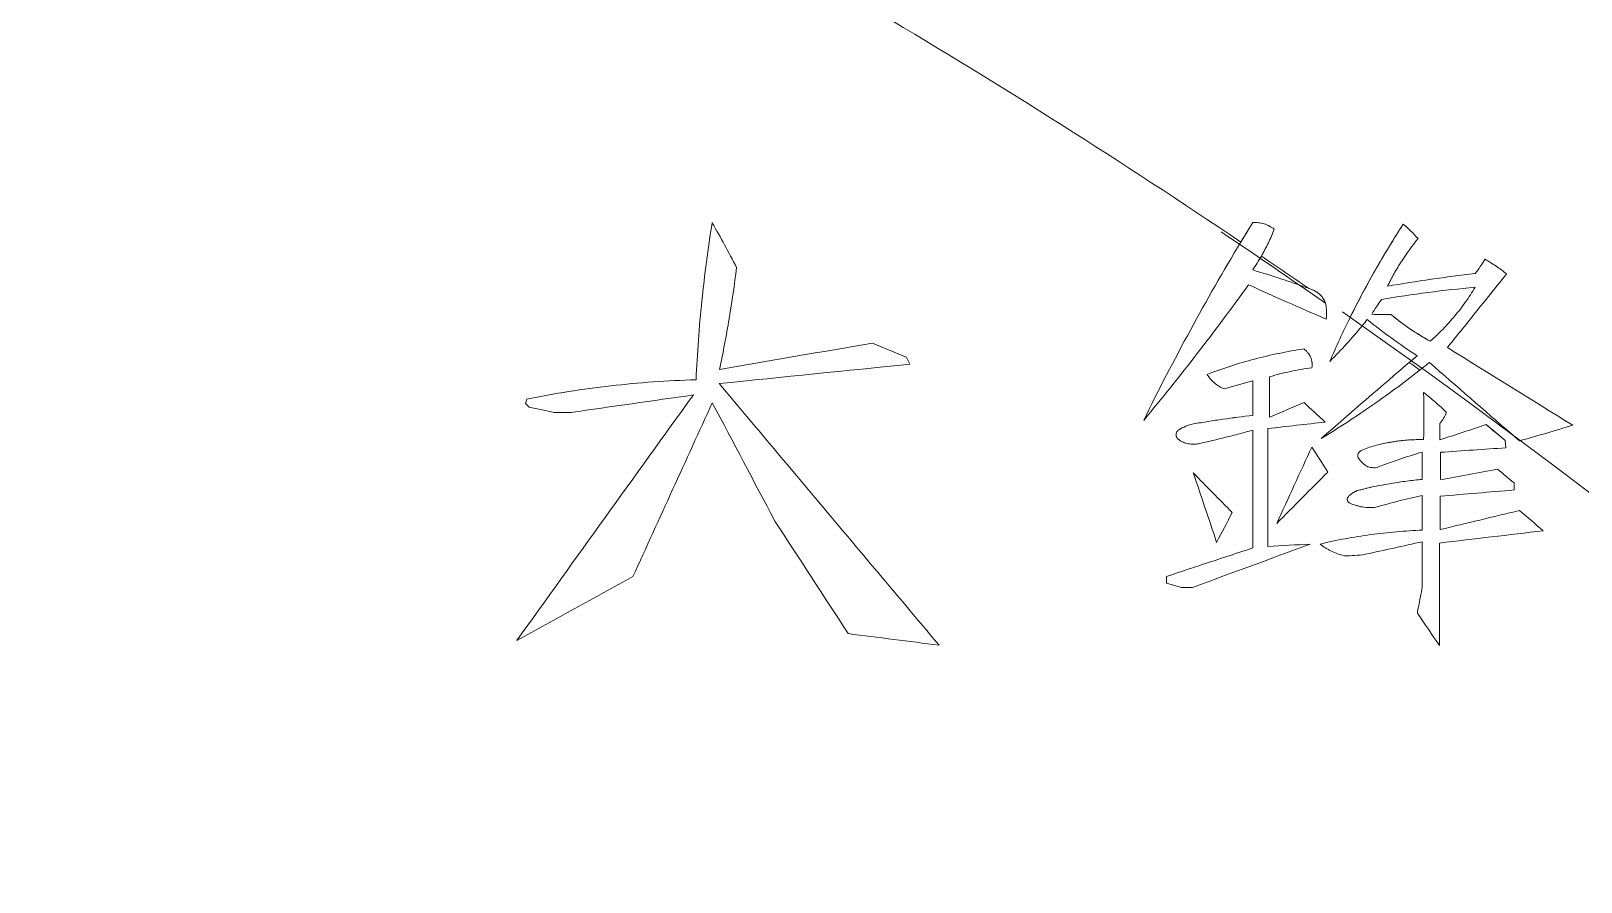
# Model space of a CAD drawing. Header units: millimetres. Extents: x 4664 to 8864, y -38 to 2932.
# Drawn here: x 6622.43 to 6638.24, y 794.1 to 802.77 of the extents above; entities that cross this region are included whole.
import ezdxf

# ---------------------------------------------------------------- set-up
doc = ezdxf.new("R2010")
doc.units = ezdxf.units.MM

msp = doc.modelspace()

# ---------------------------------------------------------------- linework, layer by layer
at = {"lineweight": 5}
for p, q in [((6631.355, 799.448), (6631.012, 799.59)), ((6631.394, 799.375), (6631.355, 799.449)), ((6634.89, 799.205), (6634.89, 798.853)), ((6635.061, 798.834), (6635.061, 799.247)), ((6627.488, 799.019), (6627.477, 798.976)), ((6627.477, 798.976), (6627.513, 798.938)), ((6634.89, 798.703), (6634.89, 797.502)), ((6635.045, 797.517), (6635.045, 798.719)), ((6636.799, 798.77), (6636.799, 798.604)), ((6637.464, 798.596), (6637.47, 798.523)), ((6636.618, 798.2), (6636.618, 798.479)), ((6636.804, 798.477), (6636.805, 798.198)), ((6636.618, 797.683), (6636.618, 798.038)), ((6636.802, 798.029), (6636.802, 797.689)), ((6637.554, 798.166), (6637.554, 798.093)), ((6636.618, 797.104), (6636.618, 797.565)), ((6636.794, 797.552), (6636.794, 796.508)), ((6634.01, 797.211), (6634.01, 797.141)), ((6634.01, 797.141), (6634.162, 797.099))]:
    msp.add_line(p, q, dxfattribs=at)
for radius, start, end in [(93.511, 36.15958, 86.73036), (92.36, 37.11429, 84.05174), (89.114, 2.73527, 80.78997), (88.156, 2.73527, 80.78997), (74.075, 55.97736, 59.34277), (74.049, 55.15536, 56.14986), (74.075, 55.33158, 55.78131), (74.075, 3.29067, 55.00395), (74.049, 54.24135, 54.34454)]:
    msp.add_arc((6593.322, 739.226), radius, start, end, dxfattribs=at)
for points, knots in [([(6629.378, 800.818), (6629.357, 800.685), (6629.338, 800.553), (6629.303, 800.287), (6629.287, 800.154), (6629.26, 799.887), (6629.248, 799.753), (6629.228, 799.485), (6629.22, 799.351), (6629.214, 799.216)], [0, 0, 0, 0, 0.25, 0.25, 0.5, 0.5, 0.75, 0.75, 1, 1, 1, 1]), ([(6629.378, 800.818), (6629.336, 800.553), (6629.301, 800.288), (6629.26, 799.887), (6629.248, 799.753), (6629.228, 799.485), (6629.22, 799.351), (6629.214, 799.216)], [0, 0, 0, 0, 0.5, 0.5, 0.75, 0.75, 1, 1, 1, 1]), ([(6629.627, 800.362), (6629.588, 800.439), (6629.547, 800.515), (6629.464, 800.667), (6629.422, 800.743), (6629.378, 800.818)], [0, 0, 0, 0, 0.5, 0.5, 1, 1, 1, 1]), ([(6634.89, 800.819), (6634.909, 800.821), (6634.928, 800.82), (6634.958, 800.817), (6634.967, 800.815), (6634.986, 800.811), (6634.996, 800.809), (6635.014, 800.803), (6635.024, 800.8), (6635.037, 800.794), (6635.042, 800.793), (6635.049, 800.789), (6635.051, 800.788), (6635.055, 800.786), (6635.066, 800.781), (6635.086, 800.769), (6635.102, 800.758), (6635.11, 800.752)], [0, 0, 0, 0, 0.25, 0.25, 0.375, 0.375, 0.5, 0.5, 0.625, 0.625, 0.6875, 0.6875, 0.71875, 0.71875, 0.75, 0.875, 1, 1, 1, 1]), ([(6635.11, 800.752), (6635.091, 800.705), (6635.071, 800.658), (6635.027, 800.567), (6635.003, 800.522), (6634.978, 800.478)], [0, 0, 0, 0, 0.5, 0.5, 1, 1, 1, 1]), ([(6635.872, 799.829), (6635.955, 799.999), (6636.043, 800.165), (6636.228, 800.489), (6636.324, 800.648), (6636.424, 800.803)], [0, 0, 0, 0, 0.5, 0.5, 1, 1, 1, 1]), ([(6635.883, 799.853), (6635.965, 800.018), (6636.052, 800.18), (6636.232, 800.497), (6636.326, 800.651), (6636.424, 800.803)], [0, 0, 0, 0, 0.5, 0.5, 1, 1, 1, 1]), ([(6636.424, 800.803), (6636.451, 800.78), (6636.477, 800.756), (6636.527, 800.707), (6636.552, 800.682), (6636.575, 800.656)], [0, 0, 0, 0, 0.5, 0.5, 1, 1, 1, 1]), ([(6633.778, 798.802), (6633.93, 799.113), (6634.089, 799.42), (6634.419, 800.026), (6634.591, 800.325), (6634.768, 800.62)], [0, 0, 0, 0, 0.5, 0.5, 1, 1, 1, 1]), ([(6636.575, 800.656), (6636.515, 800.582), (6636.458, 800.504), (6636.38, 800.382), (6636.355, 800.341), (6636.307, 800.256), (6636.285, 800.214), (6636.263, 800.17)], [0, 0, 0, 0, 0.5, 0.5, 0.75, 0.75, 1, 1, 1, 1]), ([(6637.156, 800.3), (6637.175, 800.322), (6637.193, 800.346), (6637.227, 800.395), (6637.243, 800.42), (6637.258, 800.445)], [0, 0, 0, 0, 0.5, 0.5, 1, 1, 1, 1]), ([(6637.258, 800.445), (6637.297, 800.423), (6637.334, 800.4), (6637.407, 800.35), (6637.443, 800.323), (6637.477, 800.296)], [0, 0, 0, 0, 0.5, 0.5, 1, 1, 1, 1]), ([(6629.453, 799.321), (6629.49, 799.493), (6629.523, 799.666), (6629.581, 800.013), (6629.606, 800.187), (6629.627, 800.362)], [0, 0, 0, 0, 0.5, 0.5, 1, 1, 1, 1]), ([(6634.89, 800.336), (6634.985, 800.308), (6635.08, 800.278), (6635.27, 800.216), (6635.364, 800.183), (6635.458, 800.149)], [0, 0, 0, 0, 0.5, 0.5, 1, 1, 1, 1]), ([(6636.263, 800.17), (6636.412, 800.196), (6636.56, 800.219), (6636.784, 800.252), (6636.858, 800.262), (6637.007, 800.282), (6637.082, 800.291), (6637.156, 800.3)], [0, 0, 0, 0, 0.5, 0.5, 0.75, 0.75, 1, 1, 1, 1]), ([(6637.477, 800.296), (6637.378, 800.172), (6637.278, 800.047), (6637.077, 799.797), (6636.976, 799.671), (6636.875, 799.545)], [0, 0, 0, 0, 0.5, 0.5, 1, 1, 1, 1]), ([(6634.847, 800.185), (6634.677, 799.949), (6634.503, 799.716), (6634.147, 799.255), (6633.964, 799.027), (6633.778, 798.802)], [0, 0, 0, 0, 0.5, 0.5, 1, 1, 1, 1]), ([(6635.492, 800.137), (6635.504, 800.132), (6635.515, 800.127), (6635.532, 800.118), (6635.537, 800.115), (6635.545, 800.11), (6635.547, 800.108), (6635.553, 800.104), (6635.555, 800.102), (6635.568, 800.093), (6635.577, 800.084), (6635.593, 800.066), (6635.601, 800.056), (6635.608, 800.045)], [0, 0, 0, 0, 0.25, 0.25, 0.375, 0.375, 0.4375, 0.4375, 0.5, 0.5, 0.75, 0.75, 1, 1, 1, 1]), ([(6635.492, 800.137), (6635.508, 800.131), (6635.525, 800.123), (6635.541, 800.112), (6635.545, 800.11), (6635.547, 800.109), (6635.552, 800.105), (6635.555, 800.102), (6635.565, 800.094), (6635.571, 800.089), (6635.583, 800.077), (6635.589, 800.071), (6635.597, 800.061), (6635.599, 800.057), (6635.604, 800.05), (6635.607, 800.047), (6635.613, 800.036), (6635.617, 800.029), (6635.624, 800.014), (6635.628, 800.006), (6635.63, 799.998)], [0, 0, 0, 0, 0.25, 0.28125, 0.28125, 0.3125, 0.3125, 0.375, 0.375, 0.5, 0.5, 0.625, 0.625, 0.6875, 0.6875, 0.75, 0.75, 0.875, 0.875, 1, 1, 1, 1]), ([(6637.156, 800.159), (6636.996, 800.145), (6636.837, 800.128), (6636.519, 800.086), (6636.36, 800.062), (6636.202, 800.034)], [0, 0, 0, 0, 0.5, 0.5, 1, 1, 1, 1]), ([(6636.699, 799.61), (6636.744, 799.65), (6636.81, 799.712), (6636.871, 799.777), (6636.912, 799.822), (6636.931, 799.844), (6636.989, 799.913), (6637.025, 799.961), (6637.094, 800.058), (6637.126, 800.108), (6637.156, 800.159)], [0, 0, 0, 0, 0.25, 0.375, 0.375, 0.5, 0.5, 0.75, 0.75, 1, 1, 1, 1]), ([(6635.608, 800.045), (6635.612, 800.039), (6635.616, 800.032), (6635.623, 800.018), (6635.626, 800.011), (6635.631, 799.997), (6635.633, 799.989), (6635.637, 799.974), (6635.638, 799.967), (6635.639, 799.959)], [0, 0, 0, 0, 0.25, 0.25, 0.5, 0.5, 0.75, 0.75, 1, 1, 1, 1]), ([(6635.63, 799.998), (6635.632, 799.992), (6635.634, 799.985), (6635.637, 799.973), (6635.638, 799.966), (6635.639, 799.959)], [0, 0, 0, 0, 0.5, 0.5, 1, 1, 1, 1]), ([(6636.202, 800.034), (6636.185, 800.01), (6636.168, 799.986), (6636.135, 799.936), (6636.119, 799.911), (6636.103, 799.886)], [0, 0, 0, 0, 0.5, 0.5, 1, 1, 1, 1]), ([(6636.006, 799.767), (6635.953, 799.704), (6635.9, 799.642), (6635.79, 799.521), (6635.733, 799.462), (6635.676, 799.404)], [0, 0, 0, 0, 0.5, 0.5, 1, 1, 1, 1]), ([(6636.565, 799.461), (6636.478, 799.519), (6636.392, 799.578), (6636.223, 799.701), (6636.139, 799.765), (6636.057, 799.83)], [0, 0, 0, 0, 0.5, 0.5, 1, 1, 1, 1]), ([(6636.103, 799.886), (6636.136, 799.882), (6636.168, 799.881), (6636.233, 799.88), (6636.266, 799.881), (6636.298, 799.883)], [0, 0, 0, 0, 0.5, 0.5, 1, 1, 1, 1]), ([(6636.298, 799.883), (6636.36, 799.832), (6636.425, 799.783), (6636.525, 799.714), (6636.559, 799.692), (6636.628, 799.65), (6636.663, 799.63), (6636.699, 799.61)], [0, 0, 0, 0, 0.5, 0.5, 0.75, 0.75, 1, 1, 1, 1]), ([(6636.298, 799.883), (6636.329, 799.857), (6636.361, 799.832), (6636.425, 799.783), (6636.458, 799.76), (6636.559, 799.691), (6636.628, 799.649), (6636.699, 799.61)], [0, 0, 0, 0, 0.25, 0.25, 0.5, 0.5, 1, 1, 1, 1]), ([(6635.411, 799.531), (6635.326, 799.518), (6635.242, 799.503), (6635.075, 799.469), (6634.992, 799.449), (6634.827, 799.406), (6634.746, 799.382), (6634.584, 799.33), (6634.504, 799.301), (6634.425, 799.271)], [0, 0, 0, 0, 0.25, 0.25, 0.5, 0.5, 0.75, 0.75, 1, 1, 1, 1]), ([(6635.492, 799.339), (6635.494, 799.348), (6635.495, 799.357), (6635.495, 799.375), (6635.495, 799.384), (6635.494, 799.395), (6635.494, 799.397), (6635.493, 799.401), (6635.493, 799.404), (6635.491, 799.41), (6635.49, 799.415), (6635.487, 799.428), (6635.484, 799.437), (6635.479, 799.449), (6635.477, 799.453), (6635.474, 799.46), (6635.473, 799.462), (6635.47, 799.466), (6635.469, 799.468), (6635.463, 799.478), (6635.458, 799.485), (6635.446, 799.5), (6635.44, 799.506), (6635.426, 799.519), (6635.419, 799.525), (6635.411, 799.531)], [0, 0, 0, 0, 0.125, 0.125, 0.25, 0.25, 0.28125, 0.28125, 0.3125, 0.3125, 0.375, 0.375, 0.5, 0.5, 0.5625, 0.5625, 0.59375, 0.59375, 0.625, 0.625, 0.75, 0.75, 0.875, 0.875, 1, 1, 1, 1]), ([(6635.061, 799.247), (6635.131, 799.268), (6635.202, 799.286), (6635.31, 799.309), (6635.346, 799.316), (6635.419, 799.329), (6635.456, 799.334), (6635.492, 799.339)], [0, 0, 0, 0, 0.5, 0.5, 0.75, 0.75, 1, 1, 1, 1]), ([(6636.615, 799.332), (6636.452, 799.203), (6636.285, 799.079), (6635.943, 798.841), (6635.768, 798.727), (6635.589, 798.618)], [0, 0, 0, 0, 0.5, 0.5, 1, 1, 1, 1]), ([(6629.214, 799.216), (6629.068, 799.212), (6628.923, 799.205), (6628.633, 799.185), (6628.489, 799.171), (6628.057, 799.122), (6627.771, 799.077), (6627.488, 799.019)], [0, 0, 0, 0, 0.25, 0.25, 0.5, 0.5, 1, 1, 1, 1]), ([(6629.214, 799.216), (6628.923, 799.208), (6628.633, 799.188), (6628.201, 799.138), (6628.058, 799.119), (6627.772, 799.074), (6627.629, 799.048), (6627.488, 799.019)], [0, 0, 0, 0, 0.5, 0.5, 0.75, 0.75, 1, 1, 1, 1]), ([(6634.425, 799.271), (6634.435, 799.254), (6634.446, 799.239), (6634.465, 799.217), (6634.471, 799.21), (6634.485, 799.196), (6634.492, 799.19), (6634.514, 799.171), (6634.53, 799.16), (6634.563, 799.14), (6634.58, 799.131), (6634.598, 799.124)], [0, 0, 0, 0, 0.25, 0.25, 0.375, 0.375, 0.5, 0.5, 0.75, 0.75, 1, 1, 1, 1]), ([(6629.187, 799.062), (6628.887, 798.646), (6628.587, 798.229), (6627.987, 797.394), (6627.687, 796.976), (6627.387, 796.558)], [0, 0, 0, 0, 0.5, 0.5, 1, 1, 1, 1]), ([(6636.632, 799.087), (6636.673, 799.055), (6636.713, 799.022), (6636.791, 798.954), (6636.829, 798.919), (6636.866, 798.883)], [0, 0, 0, 0, 0.5, 0.5, 1, 1, 1, 1]), ([(6627.513, 798.938), (6627.534, 798.933), (6627.555, 798.929), (6627.607, 798.917), (6627.638, 798.911), (6627.701, 798.897), (6627.732, 798.89), (6627.763, 798.884)], [0, 0, 0, 0, 0.25, 0.25, 0.625, 0.625, 1, 1, 1, 1]), ([(6627.763, 798.884), (6627.778, 798.884), (6627.792, 798.883), (6627.828, 798.883), (6627.85, 798.883), (6627.894, 798.883), (6627.915, 798.883), (6627.937, 798.883)], [0, 0, 0, 0, 0.25, 0.25, 0.625, 0.625, 1, 1, 1, 1]), ([(6634.89, 798.853), (6634.788, 798.842), (6634.687, 798.829), (6634.485, 798.8), (6634.384, 798.784), (6634.284, 798.766)], [0, 0, 0, 0, 0.5, 0.5, 1, 1, 1, 1]), ([(6634.89, 798.853), (6634.788, 798.842), (6634.687, 798.829), (6634.536, 798.807), (6634.485, 798.8), (6634.385, 798.783), (6634.334, 798.775), (6634.284, 798.766)], [0, 0, 0, 0, 0.5, 0.5, 0.75, 0.75, 1, 1, 1, 1]), ([(6634.137, 798.705), (6634.132, 798.703), (6634.129, 798.7), (6634.124, 798.695), (6634.122, 798.693), (6634.119, 798.689), (6634.118, 798.687), (6634.114, 798.681), (6634.112, 798.676), (6634.111, 798.671), (6634.11, 798.67), (6634.11, 798.667), (6634.11, 798.666), (6634.109, 798.662), (6634.109, 798.66), (6634.109, 798.655), (6634.109, 798.653), (6634.109, 798.648), (6634.11, 798.645), (6634.111, 798.641), (6634.111, 798.638), (6634.113, 798.635), (6634.113, 798.634), (6634.114, 798.631), (6634.115, 798.63), (6634.116, 798.627), (6634.118, 798.625), (6634.12, 798.621), (6634.122, 798.619), (6634.125, 798.615), (6634.127, 798.613), (6634.131, 798.61), (6634.133, 798.608), (6634.135, 798.606)], [0, 0, 0, 0, 0.125, 0.125, 0.1875, 0.1875, 0.25, 0.25, 0.375, 0.375, 0.40625, 0.40625, 0.4375, 0.4375, 0.5, 0.5, 0.5625, 0.5625, 0.625, 0.625, 0.6875, 0.6875, 0.71875, 0.71875, 0.75, 0.75, 0.8125, 0.8125, 0.875, 0.875, 0.9375, 0.9375, 1, 1, 1, 1]), ([(6634.284, 798.766), (6634.258, 798.76), (6634.232, 798.752), (6634.183, 798.732), (6634.159, 798.72), (6634.137, 798.705)], [0, 0, 0, 0, 0.5, 0.5, 1, 1, 1, 1]), ([(6634.34, 798.565), (6634.432, 798.585), (6634.525, 798.607), (6634.662, 798.641), (6634.708, 798.653), (6634.799, 798.678), (6634.844, 798.69), (6634.89, 798.703)], [0, 0, 0, 0, 0.5, 0.5, 0.75, 0.75, 1, 1, 1, 1]), ([(6637.27, 798.759), (6637.294, 798.739), (6637.318, 798.718), (6637.367, 798.677), (6637.391, 798.657), (6637.432, 798.623), (6637.448, 798.609), (6637.464, 798.596)], [0, 0, 0, 0, 0.375, 0.375, 0.75, 0.75, 1, 1, 1, 1]), ([(6634.135, 798.606), (6634.142, 798.601), (6634.15, 798.596), (6634.166, 798.587), (6634.174, 798.583), (6634.191, 798.576), (6634.199, 798.573), (6634.216, 798.568), (6634.225, 798.566), (6634.243, 798.562), (6634.252, 798.561), (6634.263, 798.56), (6634.265, 798.56), (6634.27, 798.56), (6634.276, 798.559), (6634.283, 798.559), (6634.305, 798.559), (6634.323, 798.561), (6634.34, 798.565)], [0, 0, 0, 0, 0.125, 0.125, 0.25, 0.25, 0.375, 0.375, 0.5, 0.5, 0.625, 0.625, 0.65625, 0.65625, 0.6875, 0.75, 0.75, 1, 1, 1, 1]), ([(6636.045, 798.517), (6636.092, 798.533), (6636.139, 798.546), (6636.211, 798.564), (6636.236, 798.569), (6636.284, 798.578), (6636.309, 798.583), (6636.346, 798.588), (6636.358, 798.59), (6636.383, 798.593), (6636.42, 798.598), (6636.507, 798.605), (6636.582, 798.607), (6636.632, 798.606)], [0, 0, 0, 0, 0.25, 0.25, 0.375, 0.375, 0.5, 0.5, 0.5625, 0.5625, 0.625, 0.75, 1, 1, 1, 1]), ([(6636.045, 798.517), (6636.092, 798.533), (6636.139, 798.546), (6636.211, 798.564), (6636.247, 798.572), (6636.284, 798.578), (6636.308, 798.582), (6636.321, 798.584), (6636.358, 798.59), (6636.382, 798.593), (6636.432, 798.599), (6636.457, 798.601), (6636.532, 798.606), (6636.582, 798.607), (6636.632, 798.606)], [0, 0, 0, 0, 0.25, 0.25, 0.375, 0.4375, 0.4375, 0.5, 0.5, 0.625, 0.625, 0.75, 0.75, 1, 1, 1, 1]), ([(6635.971, 798.413), (6635.969, 798.415), (6635.967, 798.418), (6635.965, 798.423), (6635.964, 798.424), (6635.963, 798.428), (6635.963, 798.429), (6635.961, 798.434), (6635.961, 798.438), (6635.961, 798.443), (6635.961, 798.444), (6635.961, 798.448), (6635.961, 798.449), (6635.962, 798.454), (6635.963, 798.457), (6635.965, 798.463), (6635.967, 798.466), (6635.969, 798.471), (6635.97, 798.472), (6635.972, 798.474), (6635.973, 798.476), (6635.976, 798.479), (6635.979, 798.482), (6635.982, 798.484)], [0, 0, 0, 0, 0.125, 0.125, 0.1875, 0.1875, 0.25, 0.25, 0.375, 0.375, 0.4375, 0.4375, 0.5, 0.5, 0.625, 0.625, 0.75, 0.75, 0.8125, 0.8125, 0.875, 0.875, 1, 1, 1, 1]), ([(6636.061, 798.33), (6636.052, 798.335), (6636.043, 798.341), (6636.027, 798.354), (6636.019, 798.36), (6636.004, 798.374), (6635.997, 798.381), (6635.983, 798.396), (6635.977, 798.404), (6635.971, 798.413)], [0, 0, 0, 0, 0.25, 0.25, 0.5, 0.5, 0.75, 0.75, 1, 1, 1, 1]), ([(6636.618, 798.479), (6636.538, 798.455), (6636.458, 798.43), (6636.34, 798.389), (6636.3, 798.376), (6636.222, 798.348), (6636.182, 798.333), (6636.143, 798.318)], [0, 0, 0, 0, 0.5, 0.5, 0.75, 0.75, 1, 1, 1, 1]), ([(6635.993, 798.096), (6636.044, 798.109), (6636.095, 798.121), (6636.199, 798.142), (6636.251, 798.151), (6636.407, 798.177), (6636.512, 798.191), (6636.618, 798.2)], [0, 0, 0, 0, 0.25, 0.25, 0.5, 0.5, 1, 1, 1, 1]), ([(6635.993, 798.096), (6636.095, 798.122), (6636.199, 798.143), (6636.355, 798.169), (6636.407, 798.176), (6636.513, 798.19), (6636.565, 798.196), (6636.618, 798.2)], [0, 0, 0, 0, 0.5, 0.5, 0.75, 0.75, 1, 1, 1, 1]), ([(6636.143, 798.318), (6636.13, 798.319), (6636.116, 798.32), (6636.088, 798.323), (6636.074, 798.326), (6636.061, 798.33)], [0, 0, 0, 0, 0.5, 0.5, 1, 1, 1, 1]), ([(6635.865, 798.025), (6635.873, 798.034), (6635.882, 798.042), (6635.897, 798.054), (6635.902, 798.057), (6635.91, 798.062), (6635.912, 798.064), (6635.918, 798.067), (6635.92, 798.069), (6635.928, 798.073), (6635.94, 798.079), (6635.951, 798.084), (6635.968, 798.09), (6635.98, 798.094), (6635.993, 798.096)], [0, 0, 0, 0, 0.25, 0.25, 0.375, 0.375, 0.4375, 0.4375, 0.5, 0.5, 0.625, 0.75, 0.75, 1, 1, 1, 1]), ([(6635.865, 798.025), (6635.873, 798.034), (6635.891, 798.051), (6635.912, 798.064), (6635.925, 798.072), (6635.928, 798.073), (6635.934, 798.076), (6635.937, 798.077), (6635.945, 798.081), (6635.951, 798.084), (6635.968, 798.09), (6635.98, 798.094), (6635.993, 798.096)], [0, 0, 0, 0, 0.25, 0.5, 0.5, 0.5625, 0.5625, 0.625, 0.625, 0.75, 0.75, 1, 1, 1, 1]), ([(6636.618, 798.038), (6636.538, 798.02), (6636.459, 798.001), (6636.301, 797.96), (6636.222, 797.939), (6636.144, 797.916)], [0, 0, 0, 0, 0.5, 0.5, 1, 1, 1, 1]), ([(6635.879, 797.96), (6635.876, 797.961), (6635.873, 797.963), (6635.87, 797.965), (6635.869, 797.966), (6635.868, 797.967), (6635.867, 797.968), (6635.865, 797.969), (6635.864, 797.971), (6635.862, 797.973), (6635.861, 797.975), (6635.86, 797.977), (6635.859, 797.977), (6635.858, 797.979), (6635.858, 797.98), (6635.856, 797.983), (6635.855, 797.986), (6635.854, 797.991), (6635.854, 797.993), (6635.854, 797.996), (6635.854, 797.999), (6635.854, 798.002), (6635.854, 798.005), (6635.854, 798.006), (6635.855, 798.007), (6635.855, 798.008), (6635.856, 798.012), (6635.857, 798.015), (6635.861, 798.02), (6635.862, 798.023), (6635.865, 798.025)], [0, 0, 0, 0, 0.125, 0.125, 0.15625, 0.15625, 0.1875, 0.1875, 0.25, 0.25, 0.3125, 0.3125, 0.34375, 0.34375, 0.375, 0.375, 0.5, 0.5, 0.5625, 0.5625, 0.625, 0.6875, 0.6875, 0.71875, 0.71875, 0.75, 0.75, 0.875, 0.875, 1, 1, 1, 1]), ([(6636.144, 797.916), (6636.121, 797.914), (6636.099, 797.913), (6636.054, 797.914), (6636.031, 797.916), (6635.998, 797.921), (6635.987, 797.924), (6635.965, 797.929), (6635.954, 797.932), (6635.921, 797.942), (6635.9, 797.95), (6635.879, 797.96)], [0, 0, 0, 0, 0.25, 0.25, 0.5, 0.5, 0.625, 0.625, 0.75, 0.75, 1, 1, 1, 1]), ([(6635.576, 797.541), (6635.746, 797.582), (6635.918, 797.614), (6636.179, 797.649), (6636.267, 797.659), (6636.442, 797.674), (6636.53, 797.68), (6636.618, 797.683)], [0, 0, 0, 0, 0.5, 0.5, 0.75, 0.75, 1, 1, 1, 1]), ([(6635.821, 797.422), (6635.799, 797.428), (6635.777, 797.434), (6635.734, 797.45), (6635.713, 797.459), (6635.682, 797.474), (6635.672, 797.479), (6635.652, 797.49), (6635.642, 797.496), (6635.613, 797.514), (6635.594, 797.527), (6635.576, 797.541)], [0, 0, 0, 0, 0.25, 0.25, 0.5, 0.5, 0.625, 0.625, 0.75, 0.75, 1, 1, 1, 1]), ([(6636.039, 797.437), (6636.003, 797.431), (6635.967, 797.427), (6635.894, 797.423), (6635.858, 797.422), (6635.821, 797.422)], [0, 0, 0, 0, 0.5, 0.5, 1, 1, 1, 1]), ([(6634.162, 797.099), (6634.171, 797.099), (6634.181, 797.099), (6634.204, 797.099), (6634.218, 797.099), (6634.247, 797.098), (6634.261, 797.098), (6634.275, 797.098)], [0, 0, 0, 0, 0.25, 0.25, 0.625, 0.625, 1, 1, 1, 1]), ([(6636.568, 796.836), (6636.572, 796.858), (6636.577, 796.881), (6636.587, 796.936), (6636.593, 796.97), (6636.606, 797.037), (6636.612, 797.07), (6636.618, 797.104)], [0, 0, 0, 0, 0.25, 0.25, 0.625, 0.625, 1, 1, 1, 1])]:
    msp.add_open_spline(points, degree=3, knots=knots, dxfattribs=at)
for points in [[(6634.755, 800.598), (6634.8, 800.672), (6634.844, 800.746), (6634.89, 800.819)], [(6634.768, 800.62), (6634.809, 800.687), (6634.849, 800.753), (6634.89, 800.819)], [(6634.978, 800.478), (6634.95, 800.43), (6634.921, 800.382), (6634.89, 800.336)], [(6635.639, 799.834), (6635.374, 799.949), (6635.11, 800.065), (6634.847, 800.185)], [(6635.458, 800.149), (6635.469, 800.145), (6635.481, 800.141), (6635.492, 800.137)], [(6635.639, 799.959), (6635.644, 799.917), (6635.644, 799.876), (6635.639, 799.834)], [(6635.676, 799.404), (6635.741, 799.556), (6635.81, 799.705), (6635.883, 799.853)], [(6636.057, 799.83), (6636.04, 799.809), (6636.023, 799.788), (6636.006, 799.767)], [(6631.012, 799.59), (6630.493, 799.501), (6629.973, 799.411), (6629.453, 799.321)], [(6636.486, 799.394), (6636.512, 799.416), (6636.539, 799.438), (6636.565, 799.461)], [(6636.506, 799.411), (6636.526, 799.427), (6636.545, 799.444), (6636.565, 799.461)], [(6636.875, 799.545), (6637.301, 799.28), (6637.726, 799.017), (6638.152, 798.753)], [(6629.45, 799.178), (6630.099, 799.244), (6630.747, 799.31), (6631.394, 799.375)], [(6635.589, 798.618), (6635.893, 798.884), (6636.199, 799.149), (6636.506, 799.411)], [(6636.691, 799.393), (6636.666, 799.372), (6636.64, 799.352), (6636.615, 799.332)], [(6637.528, 798.664), (6637.249, 798.907), (6636.97, 799.15), (6636.691, 799.393)], [(6631.693, 796.51), (6630.944, 797.4), (6630.196, 798.289), (6629.45, 799.178)], [(6634.598, 799.124), (6634.695, 799.151), (6634.792, 799.178), (6634.89, 799.205)], [(6627.937, 798.883), (6628.354, 798.943), (6628.771, 799.002), (6629.187, 799.062)], [(6628.571, 797.21), (6628.841, 797.802), (6629.111, 798.393), (6629.38, 798.983)], [(6629.38, 798.983), (6629.593, 798.581), (6629.805, 798.179), (6630.018, 797.776)], [(6635.413, 798.985), (6635.295, 798.935), (6635.178, 798.885), (6635.061, 798.834)], [(6635.628, 798.785), (6635.556, 798.852), (6635.484, 798.918), (6635.413, 798.985)], [(6636.632, 798.606), (6636.635, 798.766), (6636.635, 798.926), (6636.632, 799.087)], [(6636.866, 798.883), (6636.848, 798.843), (6636.826, 798.805), (6636.799, 798.77)], [(6635.045, 798.719), (6635.239, 798.741), (6635.434, 798.763), (6635.628, 798.785)], [(6636.799, 798.604), (6636.956, 798.656), (6637.113, 798.707), (6637.27, 798.759)], [(6637.27, 798.759), (6637.335, 798.705), (6637.399, 798.65), (6637.464, 798.596)], [(6637.609, 798.594), (6637.582, 798.617), (6637.555, 798.641), (6637.528, 798.664)], [(6638.152, 798.753), (6637.976, 798.698), (6637.798, 798.646), (6637.619, 798.597)], [(6635.134, 797.751), (6635.254, 798.011), (6635.373, 798.272), (6635.492, 798.531)], [(6635.492, 798.531), (6635.547, 798.446), (6635.601, 798.361), (6635.655, 798.276)], [(6635.982, 798.484), (6636.001, 798.498), (6636.022, 798.509), (6636.045, 798.517)], [(6637.47, 798.523), (6637.248, 798.508), (6637.026, 798.492), (6636.804, 798.477)], [(6637.619, 798.597), (6637.615, 798.596), (6637.612, 798.595), (6637.609, 798.594)], [(6634.284, 798.266), (6634.416, 798.132), (6634.548, 797.997), (6634.681, 797.863)], [(6634.522, 797.559), (6634.443, 797.795), (6634.363, 798.031), (6634.284, 798.266)], [(6635.655, 798.276), (6635.482, 798.101), (6635.308, 797.926), (6635.134, 797.751)], [(6636.805, 798.198), (6636.998, 798.233), (6637.192, 798.269), (6637.386, 798.304)], [(6637.386, 798.304), (6637.442, 798.258), (6637.498, 798.212), (6637.554, 798.166)], [(6637.554, 798.093), (6637.303, 798.072), (6637.053, 798.051), (6636.802, 798.029)], [(6636.802, 797.689), (6637.071, 797.754), (6637.34, 797.819), (6637.609, 797.883)], [(6637.609, 797.883), (6637.69, 797.814), (6637.771, 797.746), (6637.852, 797.677)], [(6630.018, 797.776), (6630.267, 797.394), (6630.517, 797.011), (6630.766, 796.628)], [(6634.681, 797.863), (6634.628, 797.762), (6634.575, 797.661), (6634.522, 797.559)], [(6636.618, 797.565), (6636.425, 797.522), (6636.232, 797.48), (6636.039, 797.437)], [(6637.852, 797.677), (6637.499, 797.635), (6637.146, 797.594), (6636.794, 797.552)], [(6634.89, 797.502), (6634.597, 797.405), (6634.304, 797.308), (6634.01, 797.211)], [(6634.275, 797.098), (6634.676, 797.246), (6635.076, 797.394), (6635.476, 797.541)], [(6635.476, 797.541), (6635.333, 797.533), (6635.189, 797.525), (6635.045, 797.517)], [(6627.387, 796.558), (6627.782, 796.776), (6628.177, 796.993), (6628.571, 797.21)], [(6636.794, 796.508), (6636.719, 796.617), (6636.643, 796.727), (6636.568, 796.836)], [(6630.766, 796.628), (6631.075, 796.589), (6631.384, 796.55), (6631.693, 796.51)]]:
    msp.add_open_spline(points, degree=3, dxfattribs=at)

doc.saveas('drawing.dxf')
